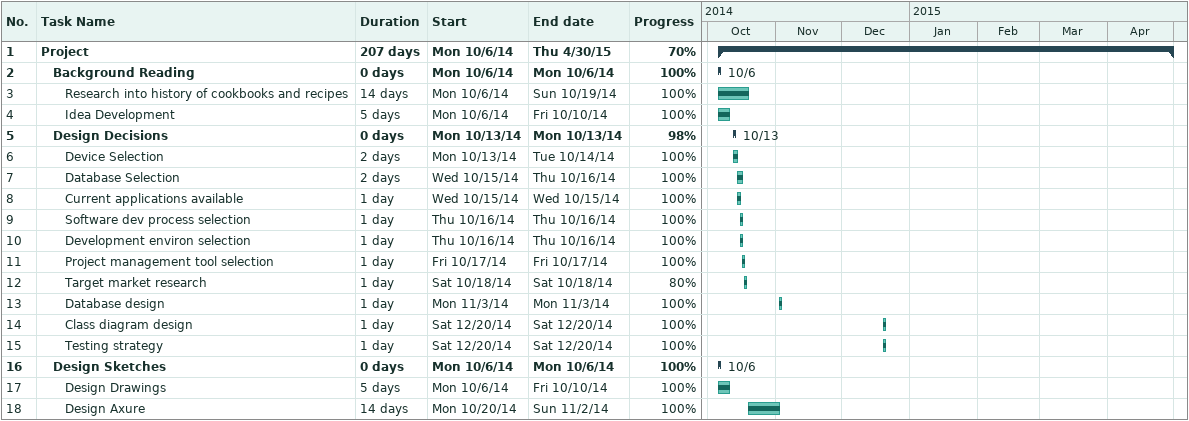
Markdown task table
| ID | Level | Task | Duration | Start | Finish | % complete |
|---|---|---|---|---|---|---|
| 1 | 1 | **Project** | 207d | 2014-10-06 | 2015-04-30 | 70 |
| 2 | 2 | **Background Reading** | 0d | 2014-10-06 | 2014-10-06 | 100 |
| 3 | 3 | Research into history of cookbooks and recipes | 14d | 2014-10-06 | 2014-10-19 | 100 |
| 4 | 3 | Idea Development | 5d | 2014-10-06 | 2014-10-10 | 100 |
| 5 | 2 | **Design Decisions** | 0d | 2014-10-13 | 2014-10-13 | 98 |
| 6 | 3 | Device Selection | 2d | 2014-10-13 | 2014-10-14 | 100 |
| 7 | 3 | Database Selection | 2d | 2014-10-15 | 2014-10-16 | 100 |
| 8 | 3 | Current applications available | 1d | 2014-10-15 | 2014-10-15 | 100 |
| 9 | 3 | Software dev process selection | 1d | 2014-10-16 | 2014-10-16 | 100 |
| 10 | 3 | Development environ selection | 1d | 2014-10-16 | 2014-10-16 | 100 |
| 11 | 3 | Project management tool selection | 1d | 2014-10-17 | 2014-10-17 | 100 |
| 12 | 3 | Target market research | 1d | 2014-10-18 | 2014-10-18 | 80 |
| 13 | 3 | Database design | 1d | 2014-11-03 | 2014-11-03 | 100 |
| 14 | 3 | Class diagram design | 1d | 2014-12-20 | 2014-12-20 | 100 |
| 15 | 3 | Testing strategy | 1d | 2014-12-20 | 2014-12-20 | 100 |
| 16 | 2 | **Design Sketches** | 0d | 2014-10-06 | 2014-10-06 | 100 |
| 17 | 3 | Design Drawings | 5d | 2014-10-06 | 2014-10-10 | 100 |
| 18 | 3 | Design Axure | 14d | 2014-10-20 | 2014-11-02 | 100 |
